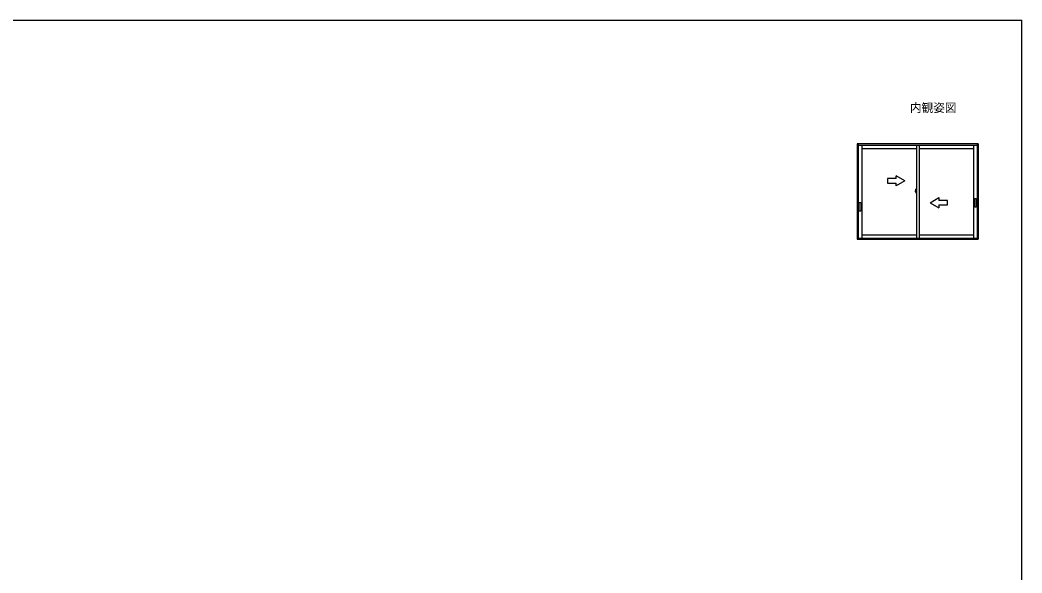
# Model space of a CAD drawing. Units: millimetres, scale not verified. Extents: x -525 to 525, y -780 to 776.
# Drawn here: x -164 to 525, y 370 to 750 of the extents above; entities that cross this region are included whole.
import ezdxf
from ezdxf.enums import TextEntityAlignment as Align

# ---------------------------------------------------------------- set-up
doc = ezdxf.new("R2010")
doc.units = ezdxf.units.MM
doc.header["$LTSCALE"] = 4
for name, color, linetype in [('0-1_USER1', 3, 'Continuous'), ('0-5_YKK_A1', 4, 'Continuous'), ('0-7_YKK_ZWAK', 7, 'Continuous')]:
    doc.layers.add(name, color=color, linetype=linetype)
doc.styles.add('ＭＳ ゴシック', font='')
doc.styles.get('ＭＳ ゴシック').set_extended_font_data('MS Gothic')

msp = doc.modelspace()

# ---------------------------------------------------------------- linework, layer by layer
at = {"layer": '0-5_YKK_A1'}
for p, q in [((495, 665.1), (411.8, 665.1)), ((411.8, 665.1), (411.8, 599.6)), ((412.5, 665.1), (412.5, 599.6)), ((494.3, 664), (412.5, 664)), ((414.975, 664), (414.975, 600.3)), ((414.975, 661.85), (452.425, 661.85)), ((452.425, 664), (452.425, 600.3)), ((454.375, 664), (454.375, 600.3)), ((454.375, 661.85), (491.825, 661.85)), ((491.825, 600.3), (491.825, 664)), ((494.3, 665.1), (494.3, 599.6)), ((495, 665.1), (495, 599.6)), ((438.612, 641.15), (432.612, 641.15)), ((438.612, 641.15), (438.612, 643.114)), ((444.612, 639.65), (438.612, 643.114)), ((444.612, 639.65), (438.612, 636.186)), ((438.612, 636.186), (438.612, 638.15)), ((451.831, 633.841), (452.062, 633.85)), ((452.075, 632.095), (452.075, 633.842)), ((452.253, 632.35), (451.683, 632.35)), ((451.737, 632.35), (452.193, 632.35)), ((451.75, 632.111), (451.75, 632.715)), ((452.067, 632.088), (451.762, 632.098)), ((451.924, 631.869), (452, 631.869)), ((451.925, 631.869), (451.925, 631.906)), ((452, 631.918), (451.938, 631.918)), ((452.018, 632.35), (452.5, 632.35)), ((452.025, 631.943), (452.025, 632.089)), ((452.075, 632.724), (452.075, 631.944)), ((452.075, 632.6), (452.1, 632.6)), ((452.091, 632.86), (452.091, 632.85)), ((452.091, 631.915), (452.091, 631.925)), ((452.098, 632.868), (452.103, 632.868)), ((452.098, 632.843), (452.103, 632.843)), ((452.098, 631.932), (452.103, 631.932)), ((452.098, 631.907), (452.103, 631.907)), ((452.1, 632.743), (452.117, 633.358)), ((452.1, 632.743), (452.2, 632.743)), ((452.2, 632.738), (452.1, 632.734)), ((452.1, 632.041), (452.1, 632.734)), ((452.2, 632.037), (452.1, 632.041)), ((452.1, 632.032), (452.2, 632.032)), ((452.1, 632.032), (452.117, 631.417)), ((452.125, 632.735), (452.125, 632.743)), ((452.125, 632.04), (452.125, 632.032)), ((452.129, 633.37), (452.2, 633.373)), ((452.129, 631.405), (452.2, 631.402)), ((452.178, 632.318), (452.178, 632.372)), ((452.184, 632.35), (452.212, 632.35)), ((452.2, 633.38), (452.425, 633.387)), ((452.2, 633.38), (452.2, 632.738)), ((452.425, 632.817), (452.2, 632.821)), ((452.425, 632.742), (452.2, 632.739)), ((452.2, 632.345), (452.2, 632.355)), ((452.2, 631.395), (452.2, 632.037)), ((452.2, 631.395), (452.425, 631.387)), ((452.213, 632.362), (452.208, 632.362)), ((452.208, 632.337), (452.213, 632.337)), ((452.213, 632.087), (452.213, 632.711)), ((452.225, 632.723), (452.4, 632.73)), ((452.225, 632.074), (452.4, 632.068)), ((452.413, 632.08), (452.413, 632.717)), ((452.425, 632.392), (452.413, 632.392)), ((452.425, 632.28), (452.413, 632.28)), ((452.425, 631.387), (452.425, 633.387)), ((461.937, 624.65), (467.937, 628.114)), ((467.937, 628.114), (467.937, 626.15)), ((461.937, 624.65), (467.937, 621.186)), ((473.937, 626.15), (467.937, 626.15)), ((467.937, 623.15), (467.937, 621.186)), ((467.937, 623.15), (473.937, 623.15)), ((473.937, 623.15), (473.937, 626.15)), ((411.8, 599.6), (495, 599.6)), ((412.5, 600.3), (494.3, 600.3)), ((414.975, 602.65), (452.425, 602.65)), ((454.375, 602.65), (491.825, 602.65))]:
    msp.add_line(p, q, dxfattribs=at)
for points in [[(432.612, 641.15), (432.612, 638.15), (438.612, 638.15)], [(452.075, 632.6), (452.075, 632.1), (452.1, 632.1)]]:
    msp.add_lwpolyline(points, dxfattribs=at)
for points in [[(492.565, 627.49), (493.565, 627.49), (493.565, 621.49), (492.565, 621.49)], [(413.235, 624.747), (414.235, 624.747), (414.235, 618.747), (413.235, 618.747)]]:
    msp.add_lwpolyline(points, close=True, dxfattribs=at)
msp.add_circle((452.178, 632.35), 0.0187, dxfattribs=at)
for centre, radius, start, end in [((460.375, 632.706), 8.625, 172.48051, 179.94208), ((451.832, 633.834), 0.0075, 92, 172.48051), ((452.063, 633.837), 0.0125, 0, 92), ((451.763, 632.111), 0.0125, 180, 268), ((452.606, 632.25), 0.781, 191.38244, 209.20035), ((452.606, 632.3), 0.781, 195.22882, 209.70865), ((451.938, 631.906), 0.0125, 90, 180), ((452, 631.944), 0.075, 270, 0), ((452, 631.943), 0.025, 270, 0), ((452.068, 632.095), 0.0075, 268, 0), ((452.098, 632.86), 0.0075, 90, 178.40155), ((452.098, 632.85), 0.0075, 178.40155, 270), ((452.098, 631.925), 0.0075, 90, 181.59845), ((452.098, 631.915), 0.0075, 181.59845, 270), ((452.13, 633.358), 0.0125, 92, 178.40155), ((452.13, 631.417), 0.0125, 181.59845, 268), ((452.208, 632.355), 0.0075, 90, 180), ((452.208, 632.345), 0.0075, 180, 270), ((452.225, 632.711), 0.0125, 92, 180), ((452.225, 632.087), 0.0125, 180, 268), ((452.4, 632.717), 0.0125, 0, 92), ((452.4, 632.08), 0.0125, 268, 0)]:
    msp.add_arc(centre, radius, start, end, dxfattribs=at)
at = {"layer": '0-7_YKK_ZWAK'}
msp.add_line((-525, 750.1), (525, 750.1), dxfattribs=at)
msp.add_lwpolyline([(-525, -779.9), (525, -779.9), (525, 750.1)], dxfattribs=at)

# ---------------------------------------------------------------- texts
at = {"layer": '0-1_USER1', "style": 'ＭＳ ゴシック'}
msp.add_text('内観姿図', height=5.865, dxfattribs=at).set_placement((448, 685.1), align=Align.BOTTOM_LEFT)

doc.saveas('drawing.dxf')
